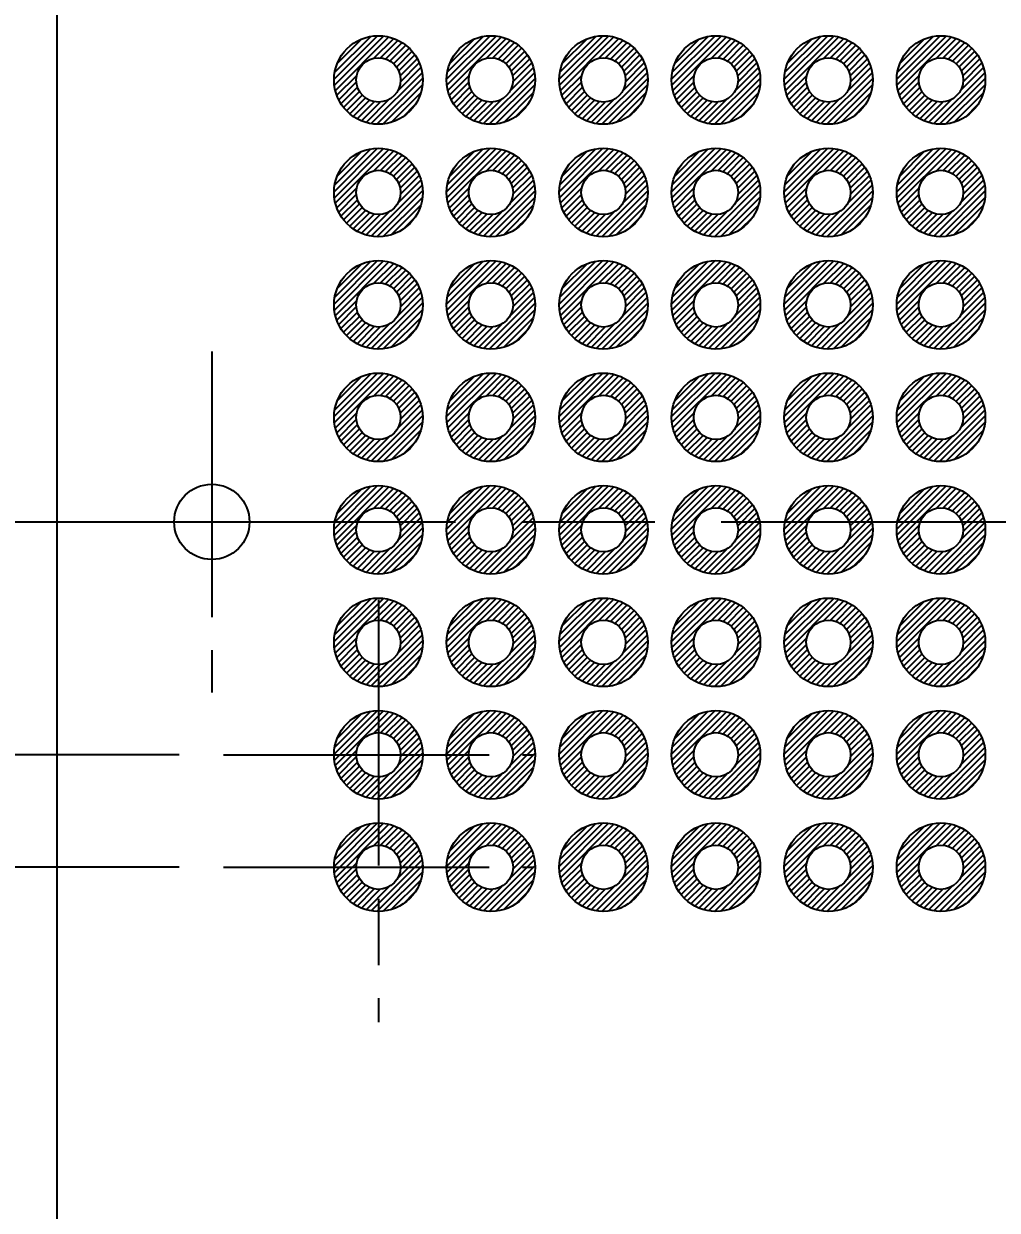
# Model space of a CAD drawing. Header units: millimetres. Extents: x 0 to 403, y 0 to 280.
# Drawn here: x 111.5 to 133.47, y 125.79 to 152.59 of the extents above; entities that cross this region are included whole.
import ezdxf

# ---------------------------------------------------------------- set-up
doc = ezdxf.new("R2010")
doc.units = ezdxf.units.MM
doc.linetypes.add('AM_ISO08W050', pattern=[18, 12, -1.5, 3, -1.5])
doc.linetypes.add('AM_ISO08W050x2', pattern=[9, 6, -0.75, 1.5, -0.75])
for name, color, linetype, lineweight in [('AM_5', 3, 'Continuous', 25), ('AM_7', 4, 'AM_ISO08W050', 25), ('AM_8', 1, 'Continuous', 25), ('はんだ', 8, 'Continuous', 25), ('基板', 3, 'Continuous', 25)]:
    doc.layers.add(name, color=color, linetype=linetype, lineweight=lineweight)
doc.styles.get("Standard").update_dxf_attribs({"font": 'ISOCP.SHX', "bigfont": 'EXTFONT.SHX'})
doc.dimstyles.new('AM_ISO$0', dxfattribs={"dimtxt": 3.5, "dimasz": 2.5, "dimexe": 1, "dimexo": 1, "dimgap": 1.5, "dimtad": 1, "dimdsep": 46, "dimtxsty": 'Standard', "dimblk": 'OPEN30', "dimcen": 0, "dimclrd": 3, "dimclre": 3, "dimclrt": 2, "dimadec": 0, "dimazin": 2, "dimtp": 0.1, "dimtm": 0.1, "dimtfac": 0.71, "dimtmove": 0, "dimatfit": 3, "dimldrblk": 'OPEN30', "dimfxl": 0, "dimlwd": -1, "dimlwe": -1, "dimarcsym": 0})

# ---------------------------------------------------------------- blocks, each defined once
blk = doc.blocks.new('_Open30')
at = {"color": 0, "linetype": 'ByBlock', "lineweight": -2}
for p, q in [((-1, 0.268), (0, 0)), ((0, 0), (-1, -0.268)), ((0, 0), (-1, 0))]:
    blk.add_line(p, q, dxfattribs=at)
blk = doc.blocks.new('*D23')
at = {"layer": 'AM_5', "color": 3, "transparency": 16777216}
for p, q in [((104.001, 138.579), (104.001, 151.868)), ((115.001, 136.079), (103.001, 136.079)), ((104.001, 133.539), (104.001, 136.079)), ((115.001, 133.539), (103.001, 133.539)), ((104.001, 131.039), (104.001, 128.539))]:
    blk.add_line(p, q, dxfattribs=at)
at = {"layer": 'Defpoints', "color": 0, "transparency": 16777216}
for p in [(104.001, 136.079), (116.001, 136.079), (116.001, 133.539)]:
    blk.add_point(p, dxfattribs=at)
at = {"layer": 'AM_5', "color": 3, "transparency": 16777216, "xscale": 2.5, "yscale": 2.5, "zscale": 2.5}
for p, rotation in [((104.001, 136.079), 270), ((104.001, 133.539), 90)]:
    blk.add_blockref('_Open30', p, dxfattribs=dict(at, rotation=rotation))
at = {"layer": 'AM_5', "color": 2, "transparency": 16777216, "insert": (100.751, 146.474), "char_height": 3.5, "attachment_point": 5, "rotation": 90}
blk.add_mtext('2.54', dxfattribs=at)
blk = doc.blocks.new('*D24')
at = {"layer": 'AM_5', "color": 3, "transparency": 16777216}
for p, q in [((121.041, 184.339), (93.001, 184.339)), ((94.001, 136.039), (94.001, 181.839)), ((115.001, 133.539), (93.001, 133.539))]:
    blk.add_line(p, q, dxfattribs=at)
at = {"layer": 'Defpoints', "color": 0, "transparency": 16777216}
for p in [(94.001, 184.339), (122.041, 184.339), (116.001, 133.539)]:
    blk.add_point(p, dxfattribs=at)
at = {"layer": 'AM_5', "color": 3, "transparency": 16777216, "xscale": 2.5, "yscale": 2.5, "zscale": 2.5}
for p, rotation in [((94.001, 184.339), 90), ((94.001, 133.539), 270)]:
    blk.add_blockref('_Open30', p, dxfattribs=dict(at, rotation=rotation))
at = {"layer": 'AM_5', "color": 2, "transparency": 16777216, "insert": (90.751, 158.939), "char_height": 3.5, "attachment_point": 5, "rotation": 90}
blk.add_mtext('50.8', dxfattribs=at)
blk = doc.blocks.new('*D26')
at = {"layer": 'AM_5', "color": 3, "transparency": 16777216}
for p, q in [((119.741, 188.339), (83.001, 188.339)), ((84.001, 185.839), (84.001, 96.839)), ((119.741, 94.339), (83.001, 94.339))]:
    blk.add_line(p, q, dxfattribs=at)
at = {"layer": 'Defpoints', "color": 0, "transparency": 16777216}
for p in [(120.741, 188.339), (84.001, 94.339), (120.741, 94.339)]:
    blk.add_point(p, dxfattribs=at)
at = {"layer": 'AM_5', "color": 3, "transparency": 16777216, "xscale": 2.5, "yscale": 2.5, "zscale": 2.5}
for p, rotation in [((84.001, 188.339), 90), ((84.001, 94.339), 270)]:
    blk.add_blockref('_Open30', p, dxfattribs=dict(at, rotation=rotation))
at = {"layer": 'AM_5', "color": 2, "transparency": 16777216, "insert": (80.751, 141.339), "char_height": 3.5, "attachment_point": 5, "rotation": 90}
blk.add_mtext('94', dxfattribs=at)

msp = doc.modelspace()

# ---------------------------------------------------------------- hatches: boundary and pattern name
at = {"layer": 'AM_8'}
h = msp.add_hatch(dxfattribs=at)
h.set_pattern_fill('_U', color=8, scale=0.1, angle=45, style=0, pattern_type=0)
h.set_pattern_definition([(45, (38.14403, -19.67259), (-0.07071068, 0.07071068), [])])
edge = h.paths.add_edge_path()
edge.add_arc((119.501, 151.319), 1, 191.4592, 474.2062)
edge.add_arc((119.501, 151.319), 1, 114.2062, 191.4592)
edge = h.paths.add_edge_path(flags=16)
edge.add_arc((119.501, 151.319), 0.5, -245.7938, 11.4592, ccw=False)
edge.add_arc((119.501, 151.319), 0.5, 11.4592, 114.2062, ccw=False)
h = msp.add_hatch(dxfattribs=at)
h.set_pattern_fill('_U', color=8, scale=0.1, angle=45, style=0, pattern_type=0)
h.set_pattern_definition([(45, (40.68403, -19.67259), (-0.07071068, 0.07071068), [])])
edge = h.paths.add_edge_path()
edge.add_arc((122.041, 151.319), 1, 191.4592, 474.2062)
edge.add_arc((122.041, 151.319), 1, 114.2062, 191.4592)
edge = h.paths.add_edge_path(flags=16)
edge.add_arc((122.041, 151.319), 0.5, -245.7938, 11.4592, ccw=False)
edge.add_arc((122.041, 151.319), 0.5, 11.4592, 114.2062, ccw=False)
h = msp.add_hatch(dxfattribs=at)
h.set_pattern_fill('_U', color=8, scale=0.1, angle=45, style=0, pattern_type=0)
h.set_pattern_definition([(45, (43.22403, -19.67259), (-0.07071068, 0.07071068), [])])
edge = h.paths.add_edge_path()
edge.add_arc((124.581, 151.319), 1, 191.4592, 474.2062)
edge.add_arc((124.581, 151.319), 1, 114.2062, 191.4592)
edge = h.paths.add_edge_path(flags=16)
edge.add_arc((124.581, 151.319), 0.5, -245.7938, 11.4592, ccw=False)
edge.add_arc((124.581, 151.319), 0.5, 11.4592, 114.2062, ccw=False)
h = msp.add_hatch(dxfattribs=at)
h.set_pattern_fill('_U', color=8, scale=0.1, angle=45, style=0, pattern_type=0)
h.set_pattern_definition([(45, (45.76403, -19.67259), (-0.07071068, 0.07071068), [])])
edge = h.paths.add_edge_path()
edge.add_arc((127.121, 151.319), 1, 191.4592, 474.2062)
edge.add_arc((127.121, 151.319), 1, 114.2062, 191.4592)
edge = h.paths.add_edge_path(flags=16)
edge.add_arc((127.121, 151.319), 0.5, -245.7938, 11.4592, ccw=False)
edge.add_arc((127.121, 151.319), 0.5, 11.4592, 114.2062, ccw=False)
h = msp.add_hatch(dxfattribs=at)
h.set_pattern_fill('_U', color=8, scale=0.1, angle=45, style=0, pattern_type=0)
h.set_pattern_definition([(45, (48.30403, -19.67259), (-0.07071068, 0.07071068), [])])
edge = h.paths.add_edge_path()
edge.add_arc((129.661, 151.319), 1, 191.4592, 474.2062)
edge.add_arc((129.661, 151.319), 1, 114.2062, 191.4592)
edge = h.paths.add_edge_path(flags=16)
edge.add_arc((129.661, 151.319), 0.5, -245.7938, 11.4592, ccw=False)
edge.add_arc((129.661, 151.319), 0.5, 11.4592, 114.2062, ccw=False)
h = msp.add_hatch(dxfattribs=at)
h.set_pattern_fill('_U', color=8, scale=0.1, angle=45, style=0, pattern_type=0)
h.set_pattern_definition([(45, (50.84403, -19.67259), (-0.07071068, 0.07071068), [])])
edge = h.paths.add_edge_path()
edge.add_arc((132.201, 151.319), 1, 191.4592, 474.2062)
edge.add_arc((132.201, 151.319), 1, 114.2062, 191.4592)
edge = h.paths.add_edge_path(flags=16)
edge.add_arc((132.201, 151.319), 0.5, -245.7938, 11.4592, ccw=False)
edge.add_arc((132.201, 151.319), 0.5, 11.4592, 114.2062, ccw=False)
h = msp.add_hatch(dxfattribs=at)
h.set_pattern_fill('_U', color=8, scale=0.1, angle=45, style=0, pattern_type=0)
h.set_pattern_definition([(45, (38.14403, -22.21259), (-0.07071068, 0.07071068), [])])
edge = h.paths.add_edge_path()
edge.add_arc((119.501, 148.779), 1, 191.4592, 474.2062)
edge.add_arc((119.501, 148.779), 1, 114.2062, 191.4592)
edge = h.paths.add_edge_path(flags=16)
edge.add_arc((119.501, 148.779), 0.5, -245.7938, 11.4592, ccw=False)
edge.add_arc((119.501, 148.779), 0.5, 11.4592, 114.2062, ccw=False)
h = msp.add_hatch(dxfattribs=at)
h.set_pattern_fill('_U', color=8, scale=0.1, angle=45, style=0, pattern_type=0)
h.set_pattern_definition([(45, (40.68403, -22.21259), (-0.07071068, 0.07071068), [])])
edge = h.paths.add_edge_path()
edge.add_arc((122.041, 148.779), 1, 191.4592, 474.2062)
edge.add_arc((122.041, 148.779), 1, 114.2062, 191.4592)
edge = h.paths.add_edge_path(flags=16)
edge.add_arc((122.041, 148.779), 0.5, -245.7938, 11.4592, ccw=False)
edge.add_arc((122.041, 148.779), 0.5, 11.4592, 114.2062, ccw=False)
h = msp.add_hatch(dxfattribs=at)
h.set_pattern_fill('_U', color=8, scale=0.1, angle=45, style=0, pattern_type=0)
h.set_pattern_definition([(45, (43.22403, -22.21259), (-0.07071068, 0.07071068), [])])
edge = h.paths.add_edge_path()
edge.add_arc((124.581, 148.779), 1, 191.4592, 474.2062)
edge.add_arc((124.581, 148.779), 1, 114.2062, 191.4592)
edge = h.paths.add_edge_path(flags=16)
edge.add_arc((124.581, 148.779), 0.5, -245.7938, 11.4592, ccw=False)
edge.add_arc((124.581, 148.779), 0.5, 11.4592, 114.2062, ccw=False)
h = msp.add_hatch(dxfattribs=at)
h.set_pattern_fill('_U', color=8, scale=0.1, angle=45, style=0, pattern_type=0)
h.set_pattern_definition([(45, (45.76403, -22.21259), (-0.07071068, 0.07071068), [])])
edge = h.paths.add_edge_path()
edge.add_arc((127.121, 148.779), 1, 191.4592, 474.2062)
edge.add_arc((127.121, 148.779), 1, 114.2062, 191.4592)
edge = h.paths.add_edge_path(flags=16)
edge.add_arc((127.121, 148.779), 0.5, -245.7938, 11.4592, ccw=False)
edge.add_arc((127.121, 148.779), 0.5, 11.4592, 114.2062, ccw=False)
h = msp.add_hatch(dxfattribs=at)
h.set_pattern_fill('_U', color=8, scale=0.1, angle=45, style=0, pattern_type=0)
h.set_pattern_definition([(45, (48.30403, -22.21259), (-0.07071068, 0.07071068), [])])
edge = h.paths.add_edge_path()
edge.add_arc((129.661, 148.779), 1, 191.4592, 474.2062)
edge.add_arc((129.661, 148.779), 1, 114.2062, 191.4592)
edge = h.paths.add_edge_path(flags=16)
edge.add_arc((129.661, 148.779), 0.5, -245.7938, 11.4592, ccw=False)
edge.add_arc((129.661, 148.779), 0.5, 11.4592, 114.2062, ccw=False)
h = msp.add_hatch(dxfattribs=at)
h.set_pattern_fill('_U', color=8, scale=0.1, angle=45, style=0, pattern_type=0)
h.set_pattern_definition([(45, (50.84403, -22.21259), (-0.07071068, 0.07071068), [])])
edge = h.paths.add_edge_path()
edge.add_arc((132.201, 148.779), 1, 191.4592, 474.2062)
edge.add_arc((132.201, 148.779), 1, 114.2062, 191.4592)
edge = h.paths.add_edge_path(flags=16)
edge.add_arc((132.201, 148.779), 0.5, -245.7938, 11.4592, ccw=False)
edge.add_arc((132.201, 148.779), 0.5, 11.4592, 114.2062, ccw=False)
h = msp.add_hatch(dxfattribs=at)
h.set_pattern_fill('_U', color=8, scale=0.1, angle=45, style=0, pattern_type=0)
h.set_pattern_definition([(45, (38.14403, -24.75259), (-0.07071068, 0.07071068), [])])
edge = h.paths.add_edge_path()
edge.add_arc((119.501, 146.239), 1, 191.4592, 474.2062)
edge.add_arc((119.501, 146.239), 1, 114.2062, 191.4592)
edge = h.paths.add_edge_path(flags=16)
edge.add_arc((119.501, 146.239), 0.5, -245.7938, 11.4592, ccw=False)
edge.add_arc((119.501, 146.239), 0.5, 11.4592, 114.2062, ccw=False)
h = msp.add_hatch(dxfattribs=at)
h.set_pattern_fill('_U', color=8, scale=0.1, angle=45, style=0, pattern_type=0)
h.set_pattern_definition([(45, (40.68403, -24.75259), (-0.07071068, 0.07071068), [])])
edge = h.paths.add_edge_path()
edge.add_arc((122.041, 146.239), 1, 191.4592, 474.2062)
edge.add_arc((122.041, 146.239), 1, 114.2062, 191.4592)
edge = h.paths.add_edge_path(flags=16)
edge.add_arc((122.041, 146.239), 0.5, -245.7938, 11.4592, ccw=False)
edge.add_arc((122.041, 146.239), 0.5, 11.4592, 114.2062, ccw=False)
h = msp.add_hatch(dxfattribs=at)
h.set_pattern_fill('_U', color=8, scale=0.1, angle=45, style=0, pattern_type=0)
h.set_pattern_definition([(45, (43.22403, -24.75259), (-0.07071068, 0.07071068), [])])
edge = h.paths.add_edge_path()
edge.add_arc((124.581, 146.239), 1, 191.4592, 474.2062)
edge.add_arc((124.581, 146.239), 1, 114.2062, 191.4592)
edge = h.paths.add_edge_path(flags=16)
edge.add_arc((124.581, 146.239), 0.5, -245.7938, 11.4592, ccw=False)
edge.add_arc((124.581, 146.239), 0.5, 11.4592, 114.2062, ccw=False)
h = msp.add_hatch(dxfattribs=at)
h.set_pattern_fill('_U', color=8, scale=0.1, angle=45, style=0, pattern_type=0)
h.set_pattern_definition([(45, (45.76403, -24.75259), (-0.07071068, 0.07071068), [])])
edge = h.paths.add_edge_path()
edge.add_arc((127.121, 146.239), 1, 191.4592, 474.2062)
edge.add_arc((127.121, 146.239), 1, 114.2062, 191.4592)
edge = h.paths.add_edge_path(flags=16)
edge.add_arc((127.121, 146.239), 0.5, -245.7938, 11.4592, ccw=False)
edge.add_arc((127.121, 146.239), 0.5, 11.4592, 114.2062, ccw=False)
h = msp.add_hatch(dxfattribs=at)
h.set_pattern_fill('_U', color=8, scale=0.1, angle=45, style=0, pattern_type=0)
h.set_pattern_definition([(45, (48.30403, -24.75259), (-0.07071068, 0.07071068), [])])
edge = h.paths.add_edge_path()
edge.add_arc((129.661, 146.239), 1, 191.4592, 474.2062)
edge.add_arc((129.661, 146.239), 1, 114.2062, 191.4592)
edge = h.paths.add_edge_path(flags=16)
edge.add_arc((129.661, 146.239), 0.5, -245.7938, 11.4592, ccw=False)
edge.add_arc((129.661, 146.239), 0.5, 11.4592, 114.2062, ccw=False)
h = msp.add_hatch(dxfattribs=at)
h.set_pattern_fill('_U', color=8, scale=0.1, angle=45, style=0, pattern_type=0)
h.set_pattern_definition([(45, (50.84403, -24.75259), (-0.07071068, 0.07071068), [])])
edge = h.paths.add_edge_path()
edge.add_arc((132.201, 146.239), 1, 191.4592, 474.2062)
edge.add_arc((132.201, 146.239), 1, 114.2062, 191.4592)
edge = h.paths.add_edge_path(flags=16)
edge.add_arc((132.201, 146.239), 0.5, -245.7938, 11.4592, ccw=False)
edge.add_arc((132.201, 146.239), 0.5, 11.4592, 114.2062, ccw=False)
h = msp.add_hatch(dxfattribs=at)
h.set_pattern_fill('_U', color=8, scale=0.1, angle=45, style=0, pattern_type=0)
h.set_pattern_definition([(45, (38.14403, -27.29259), (-0.07071068, 0.07071068), [])])
edge = h.paths.add_edge_path()
edge.add_arc((119.501, 143.699), 1, 191.4592, 474.2062)
edge.add_arc((119.501, 143.699), 1, 114.2062, 191.4592)
edge = h.paths.add_edge_path(flags=16)
edge.add_arc((119.501, 143.699), 0.5, -245.7938, 11.4592, ccw=False)
edge.add_arc((119.501, 143.699), 0.5, 11.4592, 114.2062, ccw=False)
h = msp.add_hatch(dxfattribs=at)
h.set_pattern_fill('_U', color=8, scale=0.1, angle=45, style=0, pattern_type=0)
h.set_pattern_definition([(45, (40.68403, -27.29259), (-0.07071068, 0.07071068), [])])
edge = h.paths.add_edge_path()
edge.add_arc((122.041, 143.699), 1, 191.4592, 474.2062)
edge.add_arc((122.041, 143.699), 1, 114.2062, 191.4592)
edge = h.paths.add_edge_path(flags=16)
edge.add_arc((122.041, 143.699), 0.5, -245.7938, 11.4592, ccw=False)
edge.add_arc((122.041, 143.699), 0.5, 11.4592, 114.2062, ccw=False)
h = msp.add_hatch(dxfattribs=at)
h.set_pattern_fill('_U', color=8, scale=0.1, angle=45, style=0, pattern_type=0)
h.set_pattern_definition([(45, (43.22403, -27.29259), (-0.07071068, 0.07071068), [])])
edge = h.paths.add_edge_path()
edge.add_arc((124.581, 143.699), 1, 191.4592, 474.2062)
edge.add_arc((124.581, 143.699), 1, 114.2062, 191.4592)
edge = h.paths.add_edge_path(flags=16)
edge.add_arc((124.581, 143.699), 0.5, -245.7938, 11.4592, ccw=False)
edge.add_arc((124.581, 143.699), 0.5, 11.4592, 114.2062, ccw=False)
h = msp.add_hatch(dxfattribs=at)
h.set_pattern_fill('_U', color=8, scale=0.1, angle=45, style=0, pattern_type=0)
h.set_pattern_definition([(45, (45.76403, -27.29259), (-0.07071068, 0.07071068), [])])
edge = h.paths.add_edge_path()
edge.add_arc((127.121, 143.699), 1, 191.4592, 474.2062)
edge.add_arc((127.121, 143.699), 1, 114.2062, 191.4592)
edge = h.paths.add_edge_path(flags=16)
edge.add_arc((127.121, 143.699), 0.5, -245.7938, 11.4592, ccw=False)
edge.add_arc((127.121, 143.699), 0.5, 11.4592, 114.2062, ccw=False)
h = msp.add_hatch(dxfattribs=at)
h.set_pattern_fill('_U', color=8, scale=0.1, angle=45, style=0, pattern_type=0)
h.set_pattern_definition([(45, (48.30403, -27.29259), (-0.07071068, 0.07071068), [])])
edge = h.paths.add_edge_path()
edge.add_arc((129.661, 143.699), 1, 191.4592, 474.2062)
edge.add_arc((129.661, 143.699), 1, 114.2062, 191.4592)
edge = h.paths.add_edge_path(flags=16)
edge.add_arc((129.661, 143.699), 0.5, -245.7938, 11.4592, ccw=False)
edge.add_arc((129.661, 143.699), 0.5, 11.4592, 114.2062, ccw=False)
h = msp.add_hatch(dxfattribs=at)
h.set_pattern_fill('_U', color=8, scale=0.1, angle=45, style=0, pattern_type=0)
h.set_pattern_definition([(45, (50.84403, -27.29259), (-0.07071068, 0.07071068), [])])
edge = h.paths.add_edge_path()
edge.add_arc((132.201, 143.699), 1, 191.4592, 474.2062)
edge.add_arc((132.201, 143.699), 1, 114.2062, 191.4592)
edge = h.paths.add_edge_path(flags=16)
edge.add_arc((132.201, 143.699), 0.5, -245.7938, 11.4592, ccw=False)
edge.add_arc((132.201, 143.699), 0.5, 11.4592, 114.2062, ccw=False)
h = msp.add_hatch(dxfattribs=at)
h.set_pattern_fill('_U', color=8, scale=0.1, angle=45, style=0, pattern_type=0)
h.set_pattern_definition([(45, (38.14403, -29.83259), (-0.07071068, 0.07071068), [])])
edge = h.paths.add_edge_path()
edge.add_arc((119.501, 141.159), 1, 191.4592, 474.2062)
edge.add_arc((119.501, 141.159), 1, 114.2062, 191.4592)
edge = h.paths.add_edge_path(flags=16)
edge.add_arc((119.501, 141.159), 0.5, -245.7938, 11.4592, ccw=False)
edge.add_arc((119.501, 141.159), 0.5, 11.4592, 114.2062, ccw=False)
h = msp.add_hatch(dxfattribs=at)
h.set_pattern_fill('_U', color=8, scale=0.1, angle=45, style=0, pattern_type=0)
h.set_pattern_definition([(45, (40.68403, -29.83259), (-0.07071068, 0.07071068), [])])
edge = h.paths.add_edge_path()
edge.add_arc((122.041, 141.159), 1, 191.4592, 474.2062)
edge.add_arc((122.041, 141.159), 1, 114.2062, 191.4592)
edge = h.paths.add_edge_path(flags=16)
edge.add_arc((122.041, 141.159), 0.5, -245.7938, 11.4592, ccw=False)
edge.add_arc((122.041, 141.159), 0.5, 11.4592, 114.2062, ccw=False)
h = msp.add_hatch(dxfattribs=at)
h.set_pattern_fill('_U', color=8, scale=0.1, angle=45, style=0, pattern_type=0)
h.set_pattern_definition([(45, (43.22403, -29.83259), (-0.07071068, 0.07071068), [])])
edge = h.paths.add_edge_path()
edge.add_arc((124.581, 141.159), 1, 191.4592, 474.2062)
edge.add_arc((124.581, 141.159), 1, 114.2062, 191.4592)
edge = h.paths.add_edge_path(flags=16)
edge.add_arc((124.581, 141.159), 0.5, -245.7938, 11.4592, ccw=False)
edge.add_arc((124.581, 141.159), 0.5, 11.4592, 114.2062, ccw=False)
h = msp.add_hatch(dxfattribs=at)
h.set_pattern_fill('_U', color=8, scale=0.1, angle=45, style=0, pattern_type=0)
h.set_pattern_definition([(45, (45.76403, -29.83259), (-0.07071068, 0.07071068), [])])
edge = h.paths.add_edge_path()
edge.add_arc((127.121, 141.159), 1, 191.4592, 474.2062)
edge.add_arc((127.121, 141.159), 1, 114.2062, 191.4592)
edge = h.paths.add_edge_path(flags=16)
edge.add_arc((127.121, 141.159), 0.5, -245.7938, 11.4592, ccw=False)
edge.add_arc((127.121, 141.159), 0.5, 11.4592, 114.2062, ccw=False)
h = msp.add_hatch(dxfattribs=at)
h.set_pattern_fill('_U', color=8, scale=0.1, angle=45, style=0, pattern_type=0)
h.set_pattern_definition([(45, (48.30403, -29.83259), (-0.07071068, 0.07071068), [])])
edge = h.paths.add_edge_path()
edge.add_arc((129.661, 141.159), 1, 191.4592, 474.2062)
edge.add_arc((129.661, 141.159), 1, 114.2062, 191.4592)
edge = h.paths.add_edge_path(flags=16)
edge.add_arc((129.661, 141.159), 0.5, -245.7938, 11.4592, ccw=False)
edge.add_arc((129.661, 141.159), 0.5, 11.4592, 114.2062, ccw=False)
h = msp.add_hatch(dxfattribs=at)
h.set_pattern_fill('_U', color=8, scale=0.1, angle=45, style=0, pattern_type=0)
h.set_pattern_definition([(45, (50.84403, -29.83259), (-0.07071068, 0.07071068), [])])
edge = h.paths.add_edge_path()
edge.add_arc((132.201, 141.159), 1, 191.4592, 474.2062)
edge.add_arc((132.201, 141.159), 1, 114.2062, 191.4592)
edge = h.paths.add_edge_path(flags=16)
edge.add_arc((132.201, 141.159), 0.5, -245.7938, 11.4592, ccw=False)
edge.add_arc((132.201, 141.159), 0.5, 11.4592, 114.2062, ccw=False)
h = msp.add_hatch(dxfattribs=at)
h.set_pattern_fill('_U', color=8, scale=0.1, angle=45, style=0, pattern_type=0)
h.set_pattern_definition([(45, (38.14403, -32.37259), (-0.07071068, 0.07071068), [])])
edge = h.paths.add_edge_path()
edge.add_arc((119.501, 138.619), 1, 191.4592, 474.2062)
edge.add_arc((119.501, 138.619), 1, 114.2062, 191.4592)
edge = h.paths.add_edge_path(flags=16)
edge.add_arc((119.501, 138.619), 0.5, -245.7938, 11.4592, ccw=False)
edge.add_arc((119.501, 138.619), 0.5, 11.4592, 114.2062, ccw=False)
h = msp.add_hatch(dxfattribs=at)
h.set_pattern_fill('_U', color=8, scale=0.1, angle=45, style=0, pattern_type=0)
h.set_pattern_definition([(45, (40.68403, -32.37259), (-0.07071068, 0.07071068), [])])
edge = h.paths.add_edge_path()
edge.add_arc((122.041, 138.619), 1, 191.4592, 474.2062)
edge.add_arc((122.041, 138.619), 1, 114.2062, 191.4592)
edge = h.paths.add_edge_path(flags=16)
edge.add_arc((122.041, 138.619), 0.5, -245.7938, 11.4592, ccw=False)
edge.add_arc((122.041, 138.619), 0.5, 11.4592, 114.2062, ccw=False)
h = msp.add_hatch(dxfattribs=at)
h.set_pattern_fill('_U', color=8, scale=0.1, angle=45, style=0, pattern_type=0)
h.set_pattern_definition([(45, (43.22403, -32.37259), (-0.07071068, 0.07071068), [])])
edge = h.paths.add_edge_path()
edge.add_arc((124.581, 138.619), 1, 191.4592, 474.2062)
edge.add_arc((124.581, 138.619), 1, 114.2062, 191.4592)
edge = h.paths.add_edge_path(flags=16)
edge.add_arc((124.581, 138.619), 0.5, -245.7938, 11.4592, ccw=False)
edge.add_arc((124.581, 138.619), 0.5, 11.4592, 114.2062, ccw=False)
h = msp.add_hatch(dxfattribs=at)
h.set_pattern_fill('_U', color=8, scale=0.1, angle=45, style=0, pattern_type=0)
h.set_pattern_definition([(45, (45.76403, -32.37259), (-0.07071068, 0.07071068), [])])
edge = h.paths.add_edge_path()
edge.add_arc((127.121, 138.619), 1, 191.4592, 474.2062)
edge.add_arc((127.121, 138.619), 1, 114.2062, 191.4592)
edge = h.paths.add_edge_path(flags=16)
edge.add_arc((127.121, 138.619), 0.5, -245.7938, 11.4592, ccw=False)
edge.add_arc((127.121, 138.619), 0.5, 11.4592, 114.2062, ccw=False)
h = msp.add_hatch(dxfattribs=at)
h.set_pattern_fill('_U', color=8, scale=0.1, angle=45, style=0, pattern_type=0)
h.set_pattern_definition([(45, (48.30403, -32.37259), (-0.07071068, 0.07071068), [])])
edge = h.paths.add_edge_path()
edge.add_arc((129.661, 138.619), 1, 191.4592, 474.2062)
edge.add_arc((129.661, 138.619), 1, 114.2062, 191.4592)
edge = h.paths.add_edge_path(flags=16)
edge.add_arc((129.661, 138.619), 0.5, -245.7938, 11.4592, ccw=False)
edge.add_arc((129.661, 138.619), 0.5, 11.4592, 114.2062, ccw=False)
h = msp.add_hatch(dxfattribs=at)
h.set_pattern_fill('_U', color=8, scale=0.1, angle=45, style=0, pattern_type=0)
h.set_pattern_definition([(45, (50.84403, -32.37259), (-0.07071068, 0.07071068), [])])
edge = h.paths.add_edge_path()
edge.add_arc((132.201, 138.619), 1, 191.4592, 474.2062)
edge.add_arc((132.201, 138.619), 1, 114.2062, 191.4592)
edge = h.paths.add_edge_path(flags=16)
edge.add_arc((132.201, 138.619), 0.5, -245.7938, 11.4592, ccw=False)
edge.add_arc((132.201, 138.619), 0.5, 11.4592, 114.2062, ccw=False)
h = msp.add_hatch(dxfattribs=at)
h.set_pattern_fill('_U', color=8, scale=0.1, angle=45, style=0, pattern_type=0)
h.set_pattern_definition([(45, (38.14403, -34.91259), (-0.07071068, 0.07071068), [])])
edge = h.paths.add_edge_path()
edge.add_arc((119.501, 136.079), 1, 191.4592, 474.2062)
edge.add_arc((119.501, 136.079), 1, 114.2062, 191.4592)
edge = h.paths.add_edge_path(flags=16)
edge.add_arc((119.501, 136.079), 0.5, -245.7938, 11.4592, ccw=False)
edge.add_arc((119.501, 136.079), 0.5, 11.4592, 114.2062, ccw=False)
h = msp.add_hatch(dxfattribs=at)
h.set_pattern_fill('_U', color=8, scale=0.1, angle=45, style=0, pattern_type=0)
h.set_pattern_definition([(45, (40.68403, -34.91259), (-0.07071068, 0.07071068), [])])
edge = h.paths.add_edge_path()
edge.add_arc((122.041, 136.079), 1, 191.4592, 474.2062)
edge.add_arc((122.041, 136.079), 1, 114.2062, 191.4592)
edge = h.paths.add_edge_path(flags=16)
edge.add_arc((122.041, 136.079), 0.5, -245.7938, 11.4592, ccw=False)
edge.add_arc((122.041, 136.079), 0.5, 11.4592, 114.2062, ccw=False)
h = msp.add_hatch(dxfattribs=at)
h.set_pattern_fill('_U', color=8, scale=0.1, angle=45, style=0, pattern_type=0)
h.set_pattern_definition([(45, (43.22403, -34.91259), (-0.07071068, 0.07071068), [])])
edge = h.paths.add_edge_path()
edge.add_arc((124.581, 136.079), 1, 191.4592, 474.2062)
edge.add_arc((124.581, 136.079), 1, 114.2062, 191.4592)
edge = h.paths.add_edge_path(flags=16)
edge.add_arc((124.581, 136.079), 0.5, -245.7938, 11.4592, ccw=False)
edge.add_arc((124.581, 136.079), 0.5, 11.4592, 114.2062, ccw=False)
h = msp.add_hatch(dxfattribs=at)
h.set_pattern_fill('_U', color=8, scale=0.1, angle=45, style=0, pattern_type=0)
h.set_pattern_definition([(45, (45.76403, -34.91259), (-0.07071068, 0.07071068), [])])
edge = h.paths.add_edge_path()
edge.add_arc((127.121, 136.079), 1, 191.4592, 474.2062)
edge.add_arc((127.121, 136.079), 1, 114.2062, 191.4592)
edge = h.paths.add_edge_path(flags=16)
edge.add_arc((127.121, 136.079), 0.5, -245.7938, 11.4592, ccw=False)
edge.add_arc((127.121, 136.079), 0.5, 11.4592, 114.2062, ccw=False)
h = msp.add_hatch(dxfattribs=at)
h.set_pattern_fill('_U', color=8, scale=0.1, angle=45, style=0, pattern_type=0)
h.set_pattern_definition([(45, (48.30403, -34.91259), (-0.07071068, 0.07071068), [])])
edge = h.paths.add_edge_path()
edge.add_arc((129.661, 136.079), 1, 191.4592, 474.2062)
edge.add_arc((129.661, 136.079), 1, 114.2062, 191.4592)
edge = h.paths.add_edge_path(flags=16)
edge.add_arc((129.661, 136.079), 0.5, -245.7938, 11.4592, ccw=False)
edge.add_arc((129.661, 136.079), 0.5, 11.4592, 114.2062, ccw=False)
h = msp.add_hatch(dxfattribs=at)
h.set_pattern_fill('_U', color=8, scale=0.1, angle=45, style=0, pattern_type=0)
h.set_pattern_definition([(45, (50.84403, -34.91259), (-0.07071068, 0.07071068), [])])
edge = h.paths.add_edge_path()
edge.add_arc((132.201, 136.079), 1, 191.4592, 474.2062)
edge.add_arc((132.201, 136.079), 1, 114.2062, 191.4592)
edge = h.paths.add_edge_path(flags=16)
edge.add_arc((132.201, 136.079), 0.5, -245.7938, 11.4592, ccw=False)
edge.add_arc((132.201, 136.079), 0.5, 11.4592, 114.2062, ccw=False)
h = msp.add_hatch(dxfattribs=at)
h.set_pattern_fill('_U', color=8, scale=0.1, angle=45, style=0, pattern_type=0)
h.set_pattern_definition([(45, (38.14403, -37.45259), (-0.07071068, 0.07071068), [])])
edge = h.paths.add_edge_path()
edge.add_arc((119.501, 133.539), 1, 191.4592, 474.2062)
edge.add_arc((119.501, 133.539), 1, 114.2062, 191.4592)
edge = h.paths.add_edge_path(flags=16)
edge.add_arc((119.501, 133.539), 0.5, -245.7938, 11.4592, ccw=False)
edge.add_arc((119.501, 133.539), 0.5, 11.4592, 114.2062, ccw=False)
h = msp.add_hatch(dxfattribs=at)
h.set_pattern_fill('_U', color=8, scale=0.1, angle=45, style=0, pattern_type=0)
h.set_pattern_definition([(45, (40.68403, -37.45259), (-0.07071068, 0.07071068), [])])
edge = h.paths.add_edge_path()
edge.add_arc((122.041, 133.539), 1, 191.4592, 474.2062)
edge.add_arc((122.041, 133.539), 1, 114.2062, 191.4592)
edge = h.paths.add_edge_path(flags=16)
edge.add_arc((122.041, 133.539), 0.5, -245.7938, 11.4592, ccw=False)
edge.add_arc((122.041, 133.539), 0.5, 11.4592, 114.2062, ccw=False)
h = msp.add_hatch(dxfattribs=at)
h.set_pattern_fill('_U', color=8, scale=0.1, angle=45, style=0, pattern_type=0)
h.set_pattern_definition([(45, (43.22403, -37.45259), (-0.07071068, 0.07071068), [])])
edge = h.paths.add_edge_path()
edge.add_arc((124.581, 133.539), 1, 191.4592, 474.2062)
edge.add_arc((124.581, 133.539), 1, 114.2062, 191.4592)
edge = h.paths.add_edge_path(flags=16)
edge.add_arc((124.581, 133.539), 0.5, -245.7938, 11.4592, ccw=False)
edge.add_arc((124.581, 133.539), 0.5, 11.4592, 114.2062, ccw=False)
h = msp.add_hatch(dxfattribs=at)
h.set_pattern_fill('_U', color=8, scale=0.1, angle=45, style=0, pattern_type=0)
h.set_pattern_definition([(45, (45.76403, -37.45259), (-0.07071068, 0.07071068), [])])
edge = h.paths.add_edge_path()
edge.add_arc((127.121, 133.539), 1, 191.4592, 474.2062)
edge.add_arc((127.121, 133.539), 1, 114.2062, 191.4592)
edge = h.paths.add_edge_path(flags=16)
edge.add_arc((127.121, 133.539), 0.5, -245.7938, 11.4592, ccw=False)
edge.add_arc((127.121, 133.539), 0.5, 11.4592, 114.2062, ccw=False)
h = msp.add_hatch(dxfattribs=at)
h.set_pattern_fill('_U', color=8, scale=0.1, angle=45, style=0, pattern_type=0)
h.set_pattern_definition([(45, (48.30403, -37.45259), (-0.07071068, 0.07071068), [])])
edge = h.paths.add_edge_path()
edge.add_arc((129.661, 133.539), 1, 191.4592, 474.2062)
edge.add_arc((129.661, 133.539), 1, 114.2062, 191.4592)
edge = h.paths.add_edge_path(flags=16)
edge.add_arc((129.661, 133.539), 0.5, -245.7938, 11.4592, ccw=False)
edge.add_arc((129.661, 133.539), 0.5, 11.4592, 114.2062, ccw=False)
h = msp.add_hatch(dxfattribs=at)
h.set_pattern_fill('_U', color=8, scale=0.1, angle=45, style=0, pattern_type=0)
h.set_pattern_definition([(45, (50.84403, -37.45259), (-0.07071068, 0.07071068), [])])
edge = h.paths.add_edge_path()
edge.add_arc((132.201, 133.539), 1, 191.4592, 474.2062)
edge.add_arc((132.201, 133.539), 1, 114.2062, 191.4592)
edge = h.paths.add_edge_path(flags=16)
edge.add_arc((132.201, 133.539), 0.5, -245.7938, 11.4592, ccw=False)
edge.add_arc((132.201, 133.539), 0.5, 11.4592, 114.2062, ccw=False)

# ---------------------------------------------------------------- linework, layer by layer
at = {"layer": 'AM_7', "linetype": 'AM_ISO08W050x2'}
for p, q in [((115.741, 145.189), (115.741, 137.489)), ((119.501, 139.579), (119.501, 130.039)), ((116.001, 136.079), (123.001, 136.079)), ((116.001, 133.539), (123.001, 133.539))]:
    msp.add_line(p, q, dxfattribs=at)
at = {"layer": 'AM_7'}
msp.add_line((109.241, 141.339), (160.241, 141.339), dxfattribs=at)
at = {"layer": 'はんだ'}
for centre in [(119.501, 151.319), (122.041, 151.319), (124.581, 151.319), (127.121, 151.319), (129.661, 151.319), (132.201, 151.319), (119.501, 148.779), (122.041, 148.779), (124.581, 148.779), (127.121, 148.779), (129.661, 148.779), (132.201, 148.779), (119.501, 146.239), (122.041, 146.239), (124.581, 146.239), (127.121, 146.239), (129.661, 146.239), (132.201, 146.239), (119.501, 143.699), (122.041, 143.699), (124.581, 143.699), (127.121, 143.699), (129.661, 143.699), (132.201, 143.699), (119.501, 141.159), (122.041, 141.159), (124.581, 141.159), (127.121, 141.159), (129.661, 141.159), (132.201, 141.159), (119.501, 138.619), (122.041, 138.619), (124.581, 138.619), (127.121, 138.619), (129.661, 138.619), (132.201, 138.619), (119.501, 136.079), (122.041, 136.079), (124.581, 136.079), (127.121, 136.079), (129.661, 136.079), (132.201, 136.079), (119.501, 133.539), (122.041, 133.539), (124.581, 133.539), (127.121, 133.539), (129.661, 133.539), (132.201, 133.539)]:
    msp.add_circle(centre, 1, dxfattribs=at)
at = {"layer": '基板'}
msp.add_line((112.241, 180.339), (112.241, 102.339), dxfattribs=at)
for centre, radius in [((119.501, 151.319), 0.5), ((122.041, 151.319), 0.5), ((124.581, 151.319), 0.5), ((127.121, 151.319), 0.5), ((129.661, 151.319), 0.5), ((132.201, 151.319), 0.5), ((119.501, 148.779), 0.5), ((122.041, 148.779), 0.5), ((124.581, 148.779), 0.5), ((127.121, 148.779), 0.5), ((129.661, 148.779), 0.5), ((132.201, 148.779), 0.5), ((119.501, 146.239), 0.5), ((122.041, 146.239), 0.5), ((124.581, 146.239), 0.5), ((127.121, 146.239), 0.5), ((129.661, 146.239), 0.5), ((132.201, 146.239), 0.5), ((119.501, 143.699), 0.5), ((122.041, 143.699), 0.5), ((124.581, 143.699), 0.5), ((127.121, 143.699), 0.5), ((129.661, 143.699), 0.5), ((132.201, 143.699), 0.5), ((115.741, 141.339), 0.85), ((119.501, 141.159), 0.5), ((122.041, 141.159), 0.5), ((124.581, 141.159), 0.5), ((127.121, 141.159), 0.5), ((129.661, 141.159), 0.5), ((132.201, 141.159), 0.5), ((119.501, 138.619), 0.5), ((122.041, 138.619), 0.5), ((124.581, 138.619), 0.5), ((127.121, 138.619), 0.5), ((129.661, 138.619), 0.5), ((132.201, 138.619), 0.5), ((119.501, 136.079), 0.5), ((122.041, 136.079), 0.5), ((124.581, 136.079), 0.5), ((127.121, 136.079), 0.5), ((129.661, 136.079), 0.5), ((132.201, 136.079), 0.5), ((119.501, 133.539), 0.5), ((122.041, 133.539), 0.5), ((124.581, 133.539), 0.5), ((127.121, 133.539), 0.5), ((129.661, 133.539), 0.5), ((132.201, 133.539), 0.5)]:
    msp.add_circle(centre, radius, dxfattribs=at)

# ---------------------------------------------------------------- dimensions: what is measured, and where the dimension line sits
at = {"layer": 'AM_5'}
for base, p1, p2, override, picture, middle in [((84.001, 94.339), (120.741, 188.339), (120.741, 94.339), {"dimpost": ''}, '*D26', (80.751, 141.339)), ((94.001, 184.339), (116.001, 133.539), (122.041, 184.339), {"dimtix": 1}, '*D24', (90.751, 158.939))]:
    dim = msp.add_linear_dim(base=base, p1=p1, p2=p2, angle=90, dimstyle='AM_ISO$0', override=override, dxfattribs=at)
    dim.commit()
    dim.dimension.update_dxf_attribs({"geometry": picture, "text_midpoint": middle})
dim = msp.add_linear_dim(base=(104.001, 136.079), p1=(116.001, 133.539), p2=(116.001, 136.079), angle=90, dimstyle='AM_ISO$0', dxfattribs=at)
dim.commit()
dim.dimension.update_dxf_attribs({"geometry": '*D23', "text_midpoint": (100.751, 146.474)})

doc.saveas('drawing.dxf')
